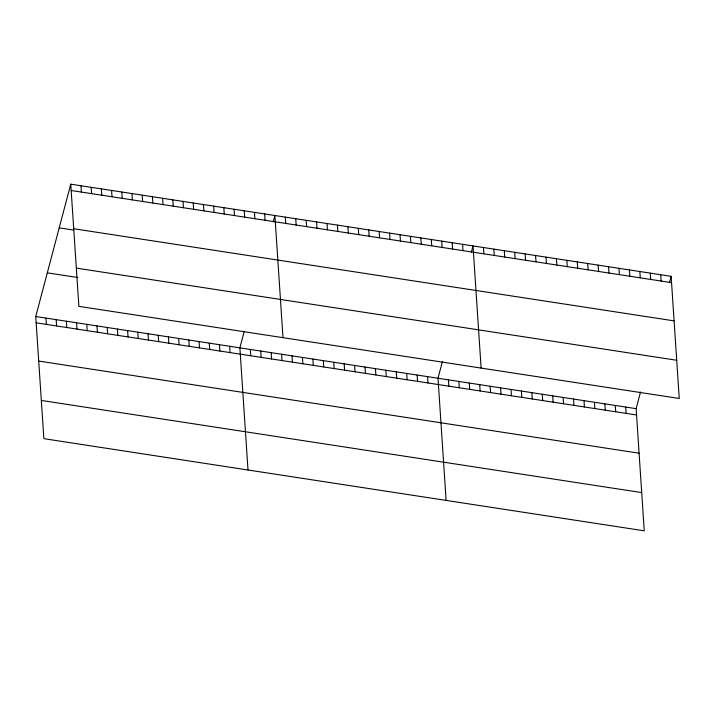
<?xml version="1.0" encoding="UTF-8"?>
<svg xmlns="http://www.w3.org/2000/svg" width="715" height="715" viewBox="0 0 715 715"><rect width="100%" height="100%" fill="white"/><g stroke="black" fill="none" stroke-linecap="round" stroke-linejoin="round"><path stroke-width="1.07" d="M640.533 392.026L636.135 408.658L644.242 530.816L43.865 438.67L35.75 316.513L70.758 184.184L671.135 276.33L679.25 398.487L78.864 306.342L70.758 184.184M244.28 331.206L239.882 347.839L247.998 469.996M273.237 221.757L274.882 215.519L282.997 337.677M442.406 361.611L438.009 378.253L446.115 500.411M471.364 252.163L473.008 245.924L481.124 368.082M669.49 282.568L671.135 276.33M71.178 190.503L671.555 282.648M73.717 228.728L674.093 320.874M59.202 227.853L73.493 230.042M76.326 268.116L676.712 360.262M47.297 272.844L77.917 277.545M35.75 316.513L636.135 408.658M36.17 322.831L636.556 414.977M38.708 361.057L639.094 453.203M41.327 400.445L641.704 492.59M660.705 274.73L661.125 281.049M650.284 273.13L650.704 279.449M639.853 271.53L640.274 277.849M629.423 269.93L629.844 276.249M619.002 268.331L619.413 274.649M625.705 407.058L626.125 413.377M608.572 266.731L608.992 273.05M615.275 405.459L615.695 411.777M598.142 265.131L598.562 271.45M604.845 403.859L605.265 410.178M587.712 263.522L588.132 269.85M594.424 402.259L594.844 408.578M577.291 261.922L577.711 268.25M583.994 400.65L584.414 406.978M566.861 260.323L567.281 266.65M573.564 399.05L573.984 405.378M556.431 258.723L556.851 265.05M563.134 397.451L563.554 403.778M546.001 257.123L546.421 263.451M552.713 395.851L553.133 402.179M535.58 255.523L536 261.842M542.283 394.251L542.703 400.57M525.15 253.923L525.57 260.242M531.853 392.651L532.273 398.97M514.72 252.323L515.14 258.642M521.423 391.051L521.843 397.37M504.29 250.724L504.71 257.043M511.002 389.452L511.422 395.77M493.868 249.124L494.288 255.443M500.572 387.852L500.992 394.171M483.438 247.524L483.858 253.843M490.141 386.252L490.562 392.571M479.72 384.652L480.14 390.971M462.587 244.324L462.998 250.643M469.29 383.052L469.71 389.371M452.157 242.725L452.577 249.043M458.86 381.453L459.28 387.771M441.727 241.125L442.147 247.444M448.43 379.853L448.85 386.171M431.297 239.525L431.717 245.844M420.876 237.916L421.296 244.244M427.579 376.644L427.999 382.972M410.446 236.316L410.866 242.644M417.149 375.044L417.569 381.372M400.016 234.717L400.436 241.044M406.719 373.445L407.139 379.772M389.586 233.117L390.006 239.445M396.298 371.845L396.718 378.172M379.165 231.517L379.585 237.836M385.868 370.245L386.288 376.573M368.734 229.917L369.155 236.236M375.438 368.645L375.858 374.964M358.304 228.317L358.724 234.636M365.007 367.045L365.428 373.364M347.874 226.718L348.294 233.036M354.586 365.445L355.006 371.764M337.453 225.118L337.873 231.437M344.156 363.846L344.576 370.164M327.023 223.518L327.443 229.837M333.726 362.246L334.146 368.565M316.593 221.918L317.013 228.237M323.305 360.646L323.725 366.965M306.172 220.318L306.583 226.637M312.875 359.046L313.295 365.365M295.742 218.719L296.162 225.037M302.445 357.446L302.865 363.765M285.312 217.119L285.732 223.438M292.015 355.847L292.435 362.165M281.594 354.247L282.014 360.566M264.675 213.946L265.095 220.274M271.164 352.638L271.584 358.966M254.469 212.382L254.889 218.701M260.734 351.038L261.154 357.366M244.262 210.818L244.682 217.137M250.304 349.438L250.724 355.766M234.055 209.245L234.475 215.572M223.849 207.681L224.269 214M229.676 346.274L230.096 352.593M213.642 206.117L214.062 212.435M219.469 344.71L219.889 351.029M203.435 204.553L203.855 210.871M209.263 343.137L209.683 349.465M193.229 202.98L193.649 209.307M199.056 341.573L199.476 347.901M183.022 201.416L183.442 207.734M188.849 340.009L189.269 346.328M172.816 199.851L173.236 206.17M178.643 338.445L179.063 344.764M162.609 198.287L163.029 204.606M168.436 336.872L168.856 343.2M152.411 196.714L152.822 203.042M158.23 335.308L158.65 341.627M142.205 195.15L142.625 201.469M148.023 333.744L148.443 340.063M131.998 193.586L132.418 199.905M137.816 332.18L138.236 338.499M121.791 192.022L122.211 198.341M127.61 330.607L128.03 336.935M111.585 190.449L112.005 196.777M117.403 329.043L117.823 335.362M101.378 188.885L101.798 195.204M107.196 327.479L107.616 333.798M91.171 187.321L91.592 193.64M96.99 325.915L97.41 332.234M80.965 185.748L81.385 192.076M86.783 324.342L87.203 330.67M76.577 322.778L76.997 329.097M66.37 321.214L66.79 327.533M56.163 319.641L56.583 325.969M45.957 318.077L46.377 324.404"/></g></svg>
